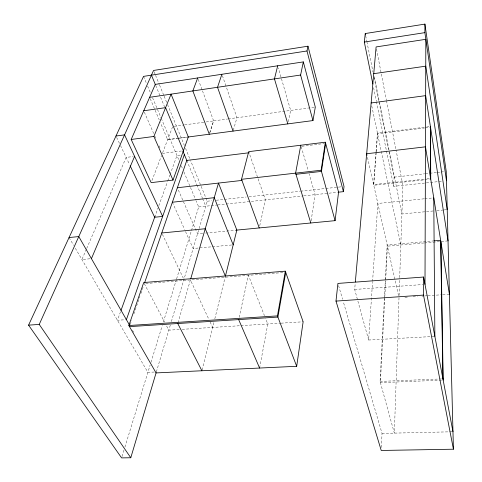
<?xml version="1.0" encoding="UTF-8"?>
<svg xmlns="http://www.w3.org/2000/svg" width="482" height="482" viewBox="0 0 482 482"><rect width="100%" height="100%" fill="white"/><g stroke="black" fill="none" stroke-linecap="round" stroke-linejoin="round"><path stroke-width="0.36" stroke-dasharray="2.41 1.81" d="M399.006 297.683L394.336 433.113L380.069 381.425L384.353 298.93M399.084 295.46L399.674 278.379M399.699 277.632L402.88 185.371L396.041 150.023M381.37 447.495L382.033 433.402L343.431 302.172M441.307 181.31L393.68 186.341L394.113 177.135L388.787 150.625M384.389 298.177L385.287 280.928M385.323 280.181L387.154 244.934L433.228 240.958M434.125 336.43L368.64 340.021L372.532 282.247M372.58 281.494L377.84 203.464L424.064 198.819M376.201 152.439L373.749 185.257L424.07 179.888M376.255 151.691L377.593 133.791L424.558 127.971M375.996 152.493L373.592 184.558L423.943 179.171M376.05 151.746L377.448 133.104L425.937 127.085M368.64 340.021L354.68 289.459L355.21 283.458M311.119 220.81L315.144 194.644L309.07 173.749M259.605 368.049L267.775 323.994L265.564 318.433M288.278 121.753L290.67 110.426L278.331 67.956M239.144 317.415L248.417 275.33L264.455 315.65M259.732 225.787L265.419 199.903L248.953 152.366M202.085 370.037L213.924 322.368M214.821 318.759L225.413 276.132M233.27 130.363L236.945 117.716L226.263 86.887M177.966 322.807L190.39 279.964L208.851 319.289M156.355 371.935L170.514 324.446M171.363 321.59L207.248 201.211L190.685 160.868M122.042 456.46L124.031 449.989M124.916 447.115L150.101 365.145M150.987 362.271L162.253 325.597M163.356 322.006L176.394 279.578M176.611 278.861L198.705 206.953L196.096 200.777M209.748 132.785L213.616 120.886L227.468 119.006M209.766 132.827L213.628 120.928L202.386 90.622M130.212 324.519L131.67 320.289M133.857 313.945L139.931 296.328M140.907 293.508L143.094 287.164M120.506 311.782L117.439 320.265L125.651 319.717M154.662 217.249L157.957 208.128M158.831 205.712L167.519 181.672M167.772 180.967L169.875 175.153M170.074 174.598L176.972 155.511L180.666 155.047M151.951 180.551L161.56 155.487M162.627 152.716L172.719 126.483L172.146 125.103M86.399 249.17L81.916 259.515L90.706 258.72M86.7 248.477L126.157 157.415L133.189 156.523M228.197 118.909L314.583 107.179M174.207 126.284L183.877 124.971M184.624 124.868L205.446 122.042M206.194 121.94L213.628 120.928M167.634 139.653L177.237 138.394M177.972 138.298L187.57 137.039M178.81 138.232L167.652 139.696L160.373 122.579M179.557 138.135L187.739 137.063M162.362 153.403L181.967 150.92M426.678 126.995L429.667 126.621M425.299 127.881L429.775 127.326M301.859 146.281L324.169 143.54M394.113 177.135L424.642 173.809M425.389 173.731L429.113 173.327M429.854 173.243L436.553 172.514M437.301 172.435L440.277 172.11M441.024 172.032L444 171.706M207.248 201.211L211.737 200.729M216.219 200.247L223.69 199.446M224.437 199.367L246.115 197.036M249.104 196.716L299.925 191.258M300.672 191.173L341.033 186.841M426.907 178.852L430.613 178.454M424.805 179.81L429.245 179.334M198.705 206.953L216.984 205.019M217.731 204.94L303.027 195.927M303.774 195.849L337.442 192.288M424.811 198.741L432.27 197.994M433.107 210.983L401.892 213.984L379.346 101.588M436.819 210.628L443.506 209.983M444.253 209.911L447.224 209.628M202.717 233.372L197.512 233.872L177.364 187.745M205.675 233.089L236.849 230.095M231.697 244.989L193.155 248.495L184.901 230.125M424.052 242.964L387.432 246.157L380.4 382.636L443.169 380.111M424.534 242.97L447.284 240.964M145.793 283.524L284.235 272.475M354.68 289.459L422.75 284.549M404.934 297.28L408.646 297.026M413.092 296.725L417.539 296.418M421.985 296.117L424.208 295.966M424.949 295.912L427.173 295.761M427.914 295.707L442 294.749M442.741 294.695L449.411 294.243M179.22 329.513L168.808 330.158L166.362 325.507M182.19 329.327L240.223 325.712M240.97 325.663L280.301 323.217M281.036 323.169L303.136 321.789M154.24 372.038L147.89 372.339L75.114 247.881M380.069 381.425L438.439 379.051M439.192 379.021L441.434 378.93M382.033 433.402L452.224 431.776M69.065 237.536L73.613 245.314M132.49 330.284L133.978 332.887M144.305 283.639L164.609 322.187M116.608 137.37L120.163 144.829M120.488 145.51L129.513 164.458M162.41 234.336L183.281 278.108M210.122 322L212.67 327.429M172.375 202.229L184.6 229.444M144.341 112.143L153.656 133.46M154.855 136.213L155.758 138.274M159.06 145.835L159.964 147.902M150.209 98.677L154.861 109.613M155.15 110.288L159.223 119.867M143.54 76.385L146.444 83.266M147.606 86.019L150.517 92.899M152.553 97.713L160.982 117.668M161.271 118.355L178.997 160.313M181.316 165.796L182.479 168.543M183.925 171.972L195.806 200.096M155.74 85.513L164.615 106.926M186.787 160.422L196.849 184.702M196.915 184.871L202.338 197.945M202.597 198.578L205.76 206.206M154.138 71.842L155.276 74.62M155.566 75.319L159.277 84.362M159.56 85.055L163.844 95.49M164.133 96.183L167.272 103.835M167.555 104.528L184.407 145.57M185.546 148.348L190.402 160.175M198.204 79.361L202.127 89.929M222.377 75.674L226.022 86.188M338.557 285.585L342.582 299.286M301.202 146.667L308.07 170.297M367.489 157.403L398.843 296.96M371.767 105.92L400.825 244.958M373.604 87.694L376.303 100.949M376.454 101.684L386.341 150.27M386.492 151.005L393.68 186.341M374.333 76.614L379.195 100.859M365.693 35.758L366.73 40.91M366.874 41.645L372.948 71.836M374.128 77.729L388.637 149.89M376.532 49.14L386.359 99.949M386.504 100.684L395.903 149.287"/><path stroke-width="0.72" d="M424.997 284.386L425.847 39.307L376.105 46.929L355.342 281.958M453.423 449.206L423.503 295.086L423.6 277.03L337.918 283.422L335.984 301.093L381.232 450.465L453.423 449.206L446.236 171.465L424.919 24.1L365.248 33.547L364.32 42.054L372.857 84.013M446.477 180.762L424.877 32.637L424.919 24.1M338.189 192.21L343.425 191.655L344.021 186.516L307.968 46.194L153.565 70.45L39.229 324.422L130.779 457.749L121.603 457.9L28.577 325.145L143.54 76.385L306.986 50.965L307.968 46.194M236.192 230.155L335.086 220.654L338.563 192.167L325.35 142.208L248.706 151.655L241.53 179.304L259.256 227.944M296.683 366.302L303.136 321.789L285.314 271.179L143.726 282.536L128.851 325.531L156.066 372.917L296.683 366.302L277.445 315.891L285.314 271.179M335.086 220.654L321.132 170.236L325.35 142.208M325.657 143.359L321.458 171.399L295.954 174.297M187.739 137.063L312.957 120.578L315.306 107.082L303.329 61.901L155.276 84.398L131.188 139.473L151.149 182.636L173.014 180.093L188.311 136.942L171.068 94.147L153.903 136.448L173.014 180.093M285.724 272.354L277.891 317.066L129.483 326.633M300.786 145.239L295.605 173.146L310.788 222.985M312.957 120.578L300.605 75.035L303.329 61.901M277.704 65.799L274.451 78.891L287.826 123.88M190.812 278.518L218.485 183.082L236.849 230.095L225.413 276.132L205.248 228.745L161.771 232.987M130.779 457.749L156.144 372.658M221.895 74.276L217.521 87.29L233.065 131.068M144.552 282.94L186.787 160.422L249.092 152.764M126.398 319.662L184.365 154.583M121.018 310.366L154.999 216.322M197.686 77.951L192.842 90.935L209.315 134.231M91.435 258.653L134.592 156.349M364.32 42.054L424.877 32.637M149.631 97.31L300.605 75.035M373.743 73.674L425.757 66.167L447.224 209.628M143.744 110.77L165.591 107.649L183.419 150.739M115.969 136.032L124.561 134.87L162.651 216.424L154.662 217.249L130.158 165.814M371.152 102.979L425.654 95.641L448.031 240.904M131.188 139.473L153.903 136.448M241.53 179.304L321.132 170.236M177.364 187.745L241.94 180.425M172.375 202.229L214.249 197.686L233.18 244.85M69.065 237.536L78.783 236.572L129.501 325.079M433.969 240.892L440.656 240.313L442.934 378.87M335.984 301.093L423.503 295.086M28.577 325.145L39.229 324.422M128.851 325.531L277.445 315.891M177.756 323.518L201.904 370.76M238.662 319.59L259.605 368.049M151.45 75.156L155.469 84.862M182.937 151.131L186.932 160.777M306.986 50.965L343.425 191.655M367.001 155.216L366.669 153.752L425.473 146.829L449.411 294.243M365.248 33.547L365.543 35.017M423.6 277.03L452.972 431.758M440.861 241.566L443.169 380.111M433.758 197.843L434.866 336.388M430.522 127.236L430.727 179.177M430.414 126.531L430.613 178.454"/></g></svg>
